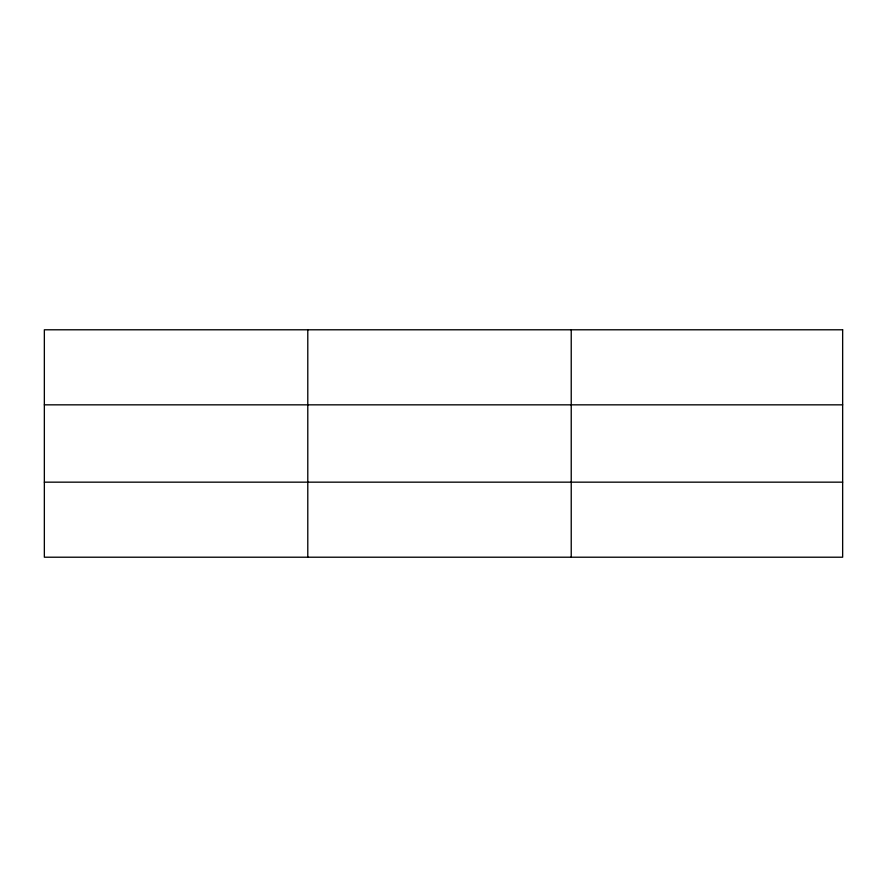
<?xml version="1.0" encoding="UTF-8"?>
<svg xmlns="http://www.w3.org/2000/svg" width="887" height="887" viewBox="0 0 887 887"><rect width="100%" height="100%" fill="white"/><g stroke="black" fill="none" stroke-linecap="round" stroke-linejoin="round"><path stroke-width="1.33" d="M307.789 557.213L307.789 329.787M571.228 557.213L571.228 329.787M44.35 404.838L842.65 404.838M44.35 482.162L842.65 482.162M842.65 329.787L842.65 557.213L44.35 557.213L44.35 329.787L842.65 329.787"/></g></svg>
